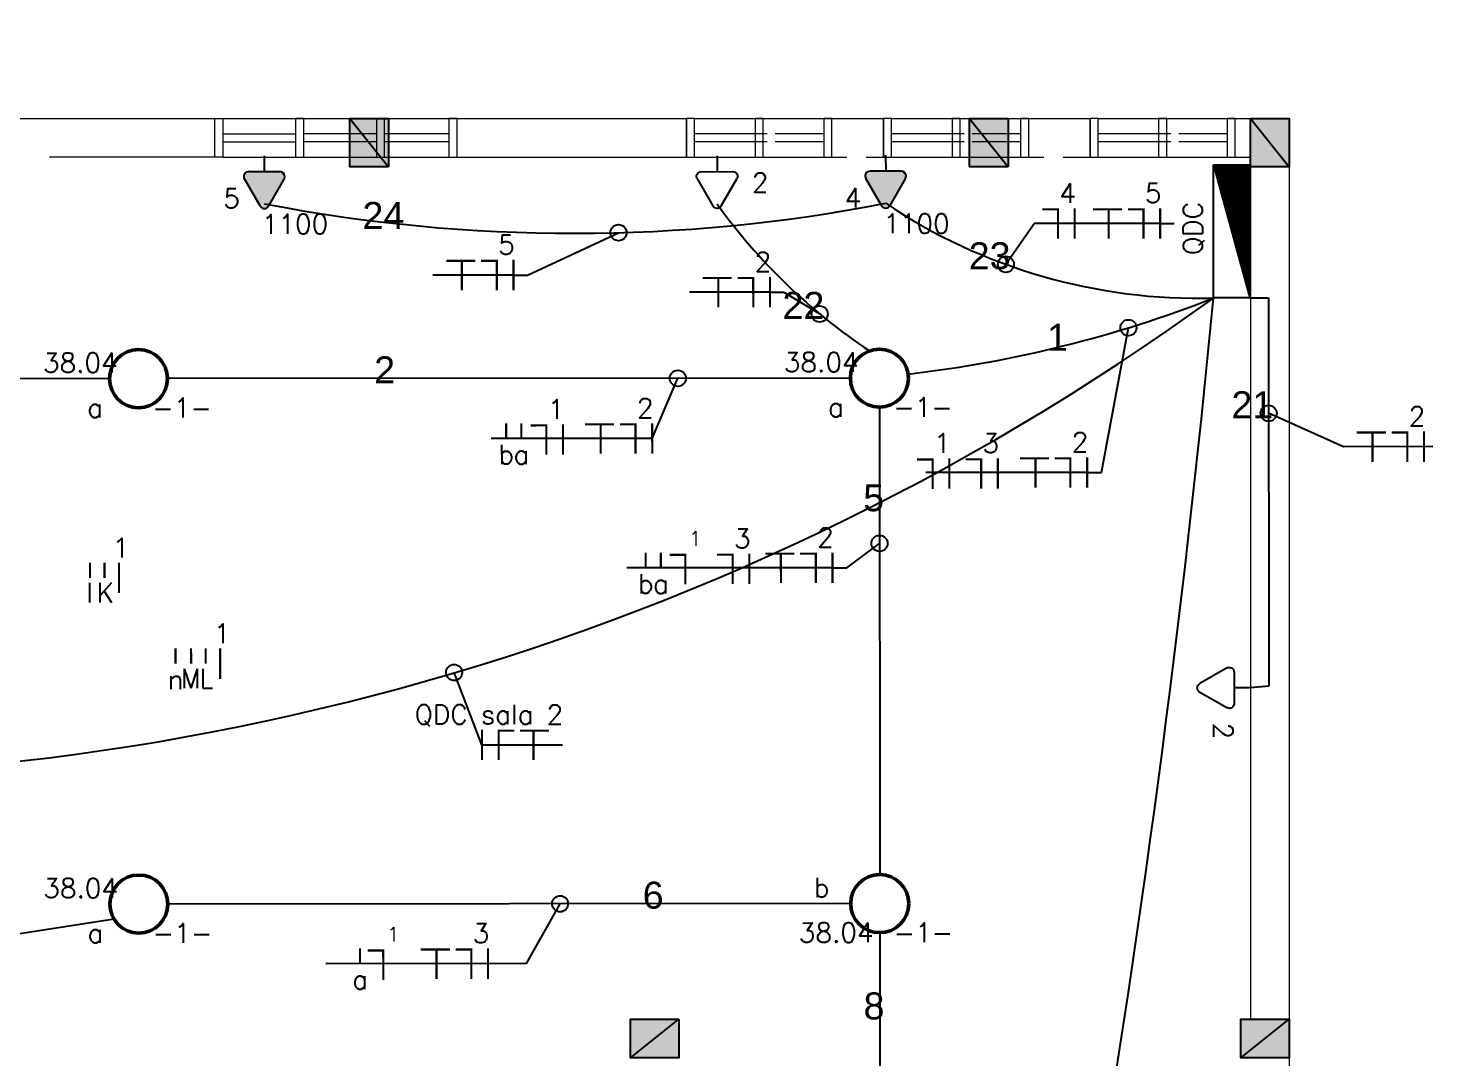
# Model space of a CAD drawing. Header units: millimetres. Extents: x 4360 to 8806, y 1896 to 3880.
# Drawn here: x 4429.33 to 4438.03, y 1906.6 to 1912.98 of the extents above; entities that cross this region are included whole.
import ezdxf
from ezdxf.enums import TextEntityAlignment as Align

# ---------------------------------------------------------------- set-up
doc = ezdxf.new("R2010")
doc.units = ezdxf.units.MM
doc.linetypes.add('ACAD_ISO03W100', pattern=[30, 12, -18])
doc.linetypes.add('Contínuo', pattern=[0])
for name, color, linetype, lineweight in [('C-Paredes-Acessorios', 20, 'Continuous', 5), ('ILUMINAÇÃO', 1, 'Contínuo', 50), ('Quadros', 1, 'Continuous', 25), ('TOMADAS', 1, 'Continuous', 25)]:
    doc.layers.add(name, color=color, linetype=linetype, lineweight=lineweight)
doc.layers.add('C-Pilares', color=7, linetype='Continuous', plot=False)
doc.layers.add('CIRCUITOS', color=255, linetype='Continuous')
doc.layers.add('Eletrodutos', color=4, linetype='Continuous')
doc.styles.add('RomanS', font='romans.shx')
doc.styles.get("Standard").update_dxf_attribs({"font": 'arial.ttf'})

# ---------------------------------------------------------------- blocks, each defined once
blk = doc.blocks.new('A$C2A3D30EB')
at = {"layer": 'C-Pilares'}
for color, points in [(6, [(0, 0), (24, 30), (0, 30)]), (6, [(24, 30), (0, 30), (0, 0)]), (135, [(24, 30), (0, 0), (24, 0)])]:
    blk.add_hatch(color=color, dxfattribs=at).paths.add_polyline_path(points)
blk.add_line((24, 30), (0, 0), dxfattribs=at)
at = {"layer": 'C-Pilares', "color": 7}
blk.add_lwpolyline([(0, 0), (24, 0), (24, 30), (0, 30)], close=True, dxfattribs=at)
blk = doc.blocks.new('TEBAI01')
for p, q in [((-1.62, 1.95), (-0.35, 4.14)), ((0.35, 4.14), (1.63, 1.92)), ((-1.3, 1.32), (1.28, 1.32)), ((0, 0), (0, 1.32))]:
    blk.add_line(p, q)
for centre, start, end in [((0, 3.97), 26.0479, 153.9521), ((-1.3, 1.71), 143.1332, 270.777), ((1.3, 1.71), 267.1811, 32.5689)]:
    blk.add_arc(centre, 0.393, start, end)
at = {"style": 'RomanS', "flags": 8}
for tag, p in [('020', (-5.03, 2.2)), ('001', (3.56, 2.23))]:
    blk.add_attdef(tag, text='', height=1.6, dxfattribs=at).set_placement(p, align=Align.MIDDLE_CENTER)
blk = doc.blocks.new('TEALT03')
for p, q in [((-1.62, 1.95), (-0.35, 4.14)), ((0.35, 4.14), (1.63, 1.92)), ((-1.3, 1.32), (1.28, 1.32)), ((0, 0), (0, 1.32))]:
    blk.add_line(p, q)
for centre, start, end in [((0, 3.97), 26.0479, 153.9521), ((-1.3, 1.71), 143.1332, 270.777), ((1.3, 1.71), 267.1811, 32.5689)]:
    blk.add_arc(centre, 0.393, start, end)
at = {"linetype": 'Continuous'}
for points in [[(-1.62, 1.95), (1.49, 1.37), (-0.35, 4.14)], [(-0.35, 4.14), (1.64, 1.52), (-0.21, 4.3)], [(1.64, 1.52), (-0.35, 4.14), (1.49, 1.37)], [(-0.21, 4.3), (1.69, 1.72), (0, 4.36)], [(1.69, 1.72), (-0.21, 4.3), (1.64, 1.52)], [(0, 4.36), (1.63, 1.92), (0.21, 4.3)], [(1.63, 1.92), (0, 4.36), (1.69, 1.72)], [(0.35, 4.14), (0.21, 4.3), (1.63, 1.92)], [(-1.69, 1.75), (1.28, 1.32), (-1.62, 1.95)], [(1.28, 1.32), (-1.69, 1.75), (-1.31, 1.32)], [(-1.66, 1.54), (-1.31, 1.32), (-1.69, 1.75)], [(-1.31, 1.32), (-1.66, 1.54), (-1.51, 1.38)], [(1.49, 1.37), (-1.62, 1.95), (1.28, 1.32)]]:
    blk.add_solid(points, dxfattribs=at)
at = {"style": 'RomanS', "flags": 8}
for tag, p in [('020', (-4.82, 2.03)), ('001', (3.51, 2.07))]:
    blk.add_attdef(tag, text='', height=1.6, dxfattribs=at).set_placement(p, align=Align.MIDDLE_CENTER)
blk = doc.blocks.new('*X51')
at = {"color": 0, "linetype": 'Continuous'}
for p, q in [((0.12, 0), (0.12, 2.97)), ((0.25, 0), (0.25, 2.93)), ((0.37, 0), (0.37, 2.9)), ((0.5, 0), (0.5, 2.86)), ((0.62, 0), (0.62, 2.83)), ((0.75, 0), (0.75, 2.8)), ((0.87, 0), (0.87, 2.76)), ((1, 0), (1, 2.73)), ((1.12, 0), (1.12, 2.69)), ((1.25, 0), (1.25, 2.66)), ((1.38, 0), (1.38, 2.62)), ((1.5, 0), (1.5, 2.59)), ((1.62, 0), (1.62, 2.56)), ((1.75, 0), (1.75, 2.52)), ((1.88, 0), (1.88, 2.49)), ((2, 0), (2, 2.45)), ((2.12, 0), (2.12, 2.42)), ((2.25, 0), (2.25, 2.39)), ((2.38, 0), (2.38, 2.35)), ((2.5, 0), (2.5, 2.32)), ((2.62, 0), (2.62, 2.28)), ((2.75, 0), (2.75, 2.25)), ((2.88, 0), (2.88, 2.22)), ((3, 0), (3, 2.18)), ((3.12, 0), (3.12, 2.15)), ((3.25, 0), (3.25, 2.11)), ((3.37, 0), (3.37, 2.08)), ((3.5, 0), (3.5, 2.05)), ((3.62, 0), (3.62, 2.01)), ((3.75, 0), (3.75, 1.98)), ((3.87, 0), (3.87, 1.94)), ((4, 0), (4, 1.91)), ((4.12, 0), (4.12, 1.88)), ((4.25, 0), (4.25, 1.84)), ((4.37, 0), (4.37, 1.81)), ((4.5, 0), (4.5, 1.77)), ((4.62, 0), (4.62, 1.74)), ((4.75, 0), (4.75, 1.7)), ((4.87, 0), (4.87, 1.67)), ((5, 0), (5, 1.64)), ((5.12, 0), (5.12, 1.6)), ((5.25, 0), (5.25, 1.57)), ((5.37, 0), (5.37, 1.53)), ((5.5, 0), (5.5, 1.5)), ((5.62, 0), (5.62, 1.47)), ((5.75, 0), (5.75, 1.43)), ((5.87, 0), (5.87, 1.4)), ((6, 0), (6, 1.36)), ((6.12, 0), (6.12, 1.33)), ((6.25, 0), (6.25, 1.3)), ((6.37, 0), (6.37, 1.26)), ((6.5, 0), (6.5, 1.23)), ((6.62, 0), (6.62, 1.19)), ((6.75, 0), (6.75, 1.16)), ((6.87, 0), (6.87, 1.12)), ((7, 0), (7, 1.09)), ((7.12, 0), (7.12, 1.06)), ((7.25, 0), (7.25, 1.02)), ((7.37, 0), (7.37, 0.99)), ((7.5, 0), (7.5, 0.95)), ((7.62, 0), (7.62, 0.92)), ((7.75, 0), (7.75, 0.89)), ((7.87, 0), (7.87, 0.85)), ((8, 0), (8, 0.82)), ((8.12, 0), (8.12, 0.78)), ((8.25, 0), (8.25, 0.75)), ((8.37, 0), (8.37, 0.72)), ((8.5, 0), (8.5, 0.68)), ((8.62, 0), (8.62, 0.65)), ((8.75, 0), (8.75, 0.61)), ((8.87, 0), (8.87, 0.58)), ((9, 0), (9, 0.55)), ((9.12, 0), (9.12, 0.51)), ((9.25, 0), (9.25, 0.48)), ((9.37, 0), (9.37, 0.44)), ((9.5, 0), (9.5, 0.41)), ((9.62, 0), (9.62, 0.37)), ((9.75, 0), (9.75, 0.34)), ((9.87, 0), (9.87, 0.31)), ((10, 0), (10, 0.27)), ((10.12, 0), (10.12, 0.24)), ((10.25, 0), (10.25, 0.2)), ((10.38, 0), (10.38, 0.17)), ((10.5, 0), (10.5, 0.14)), ((10.62, 0), (10.62, 0.1)), ((10.75, 0), (10.75, 0.07)), ((10.88, 0), (10.88, 0.03))]:
    blk.add_line(p, q, dxfattribs=at)
blk = doc.blocks.new('Qdc01')
at = {"linetype": 'Continuous'}
for p, q in [((5.47, 1.53), (-5.53, 1.53)), ((-5.53, 1.53), (-5.53, -1.47)), ((-5.53, 1.53), (5.47, -1.47)), ((5.47, -1.47), (5.47, 1.53)), ((-5.53, -1.47), (5.47, -1.47))]:
    blk.add_line(p, q, dxfattribs=at)
blk.add_blockref('*X51', (-5.53, -1.47), dxfattribs=at)
at = {"linetype": 'Continuous', "style": 'RomanS', "flags": 8}
blk.add_attdef('002', text='', height=1.6, dxfattribs=at).set_placement((-0.27, 3.23), align=Align.MIDDLE_CENTER)
blk.add_attdef('020', text='', height=1.6, dxfattribs=at).set_placement((-0.03, -2.9), align=Align.MIDDLE_RIGHT)
blk = doc.blocks.new('A$C0BD3781F')
blk.add_circle((0.36, 0.36), 0.36)
at = {"style": 'RomanS', "flags": 8}
for tag, p in [('001', (0.188, 0.472)), ('009', (0.502, 0.474)), ('020', (0.356, 0.232))]:
    blk.add_attdef(tag, text='', height=0.16, dxfattribs=at).set_placement(p, align=Align.MIDDLE_CENTER)
blk = doc.blocks.new('FNT')
at = {"const_width": 0.24}
for points in [[(0.12, 1.68), (0.12, -1.68)], [(1.84, 1.56), (3.68, 1.56)], [(1.96, 1.44), (1.96, -1.68)], [(4.32, 1.56), (7.52, 1.56)], [(5.8, 1.44), (5.8, -1.68)]]:
    blk.add_lwpolyline(points, dxfattribs=at)
at = {"style": 'RomanS', "flags": 8}
blk.add_attdef('001', text='', height=1.6, dxfattribs=at).set_placement((0.89, 3.34), align=Align.MIDDLE_CENTER)
blk = doc.blocks.new('A$C27EA2FDF')
at = {"const_width": 0.009}
for points in [[(0.0398, 0.126), (0.0398, 0)], [(0.1043, 0.1215), (0.1733, 0.1215)], [(0.1088, 0.117), (0.1088, 0)]]:
    blk.add_lwpolyline(points, dxfattribs=at)
at = {"style": 'RomanS', "flags": 8}
blk.add_attdef('001', text='', height=0.06, dxfattribs=at).set_placement((0.0686, 0.1884), align=Align.MIDDLE_CENTER)
blk = doc.blocks.new('FRR')
at = {"const_width": 0.24}
for points in [[(0.12, 1.68), (0.12, -1.68)], [(1.72, 1.68), (1.72, 0)], [(3.32, 1.68), (3.32, 0)]]:
    blk.add_lwpolyline(points, dxfattribs=at)
at = {"style": 'RomanS', "flags": 8}
for tag, p in [('001', (-0.1, 3.31)), ('009', (1.63, -1.63)), ('030', (3.37, -1.63))]:
    blk.add_attdef(tag, text='', height=1.6, dxfattribs=at).set_placement(p, align=Align.MIDDLE_CENTER)
blk = doc.blocks.new('FRRR')
at = {"const_width": 0.24}
blk.add_lwpolyline([(1.72, 1.68), (1.72, 0)], dxfattribs=at)
at = {"style": 'RomanS', "flags": 8}
blk.add_attdef('009', text='', height=1.6, dxfattribs=at).set_placement((1.72, -1.67), align=Align.MIDDLE_CENTER)

msp = doc.modelspace()

# ---------------------------------------------------------------- linework, layer by layer
at = {"layer": 'C-Paredes-Acessorios'}
for p, q in [((4428.92446, 1912.41768), (4430.48946, 1912.41768)), ((4430.48946, 1912.17768), (4430.48946, 1912.41768)), ((4430.53946, 1912.41768), (4431.98946, 1912.41768)), ((4431.98946, 1912.41768), (4433.41085, 1912.41768)), ((4431.98946, 1912.17768), (4431.98946, 1912.41768)), ((4433.41085, 1912.17768), (4433.41085, 1912.41768)), ((4433.41085, 1912.17768), (4433.41085, 1912.41768)), ((4433.41085, 1912.17768), (4433.41085, 1912.41768)), ((4433.41085, 1912.17768), (4433.41085, 1912.41768)), ((4433.41085, 1912.17768), (4433.41085, 1912.41768)), ((4433.41085, 1912.17768), (4433.41085, 1912.41768)), ((4433.41085, 1912.17768), (4433.41085, 1912.41768)), ((4433.41085, 1912.17768), (4433.41085, 1912.41768)), ((4433.41085, 1912.17768), (4433.41085, 1912.41768)), ((4433.41085, 1912.17768), (4433.41085, 1912.41768)), ((4433.41085, 1912.17768), (4433.41085, 1912.41768)), ((4433.41085, 1912.17768), (4433.41085, 1912.41768)), ((4433.41085, 1912.17768), (4433.41085, 1912.41768)), ((4433.41085, 1912.17768), (4433.41085, 1912.41768)), ((4433.41085, 1912.17768), (4433.41085, 1912.41768)), ((4433.41085, 1912.17768), (4433.41085, 1912.41768)), ((4433.41085, 1912.17768), (4433.41085, 1912.41768)), ((4433.43585, 1912.41768), (4433.43585, 1912.41768)), ((4433.43585, 1912.41768), (4433.43585, 1912.41768)), ((4433.43585, 1912.41768), (4433.43585, 1912.41768)), ((4433.43585, 1912.41768), (4433.43585, 1912.41768)), ((4433.43585, 1912.41768), (4433.43585, 1912.41768)), ((4433.43585, 1912.41768), (4433.43585, 1912.41768)), ((4433.46085, 1912.41768), (4434.31085, 1912.41768)), ((4434.31085, 1912.41768), (4434.63085, 1912.41768)), ((4434.31085, 1912.17768), (4434.31085, 1912.41768)), ((4434.31085, 1912.17768), (4434.31085, 1912.41768)), ((4434.31085, 1912.17768), (4434.31085, 1912.41768)), ((4434.31085, 1912.17768), (4434.31085, 1912.41768)), ((4434.31085, 1912.17768), (4434.31085, 1912.41768)), ((4434.31085, 1912.17768), (4434.31085, 1912.41768)), ((4434.63085, 1912.17768), (4434.63085, 1912.41768)), ((4434.63085, 1912.17768), (4434.63085, 1912.41768)), ((4434.63085, 1912.17768), (4434.63085, 1912.41768)), ((4434.63085, 1912.17768), (4434.63085, 1912.41768)), ((4434.63085, 1912.17768), (4434.63085, 1912.41768)), ((4434.63085, 1912.17768), (4434.63085, 1912.41768)), ((4434.63085, 1912.17768), (4434.63085, 1912.41768)), ((4434.63085, 1912.17768), (4434.63085, 1912.41768)), ((4434.63085, 1912.17768), (4434.63085, 1912.41768)), ((4434.63085, 1912.17768), (4434.63085, 1912.41768)), ((4434.63085, 1912.17768), (4434.63085, 1912.41768)), ((4434.63085, 1912.17768), (4434.63085, 1912.41768)), ((4434.63085, 1912.17768), (4434.63085, 1912.41768)), ((4434.63085, 1912.17768), (4434.63085, 1912.41768)), ((4434.63085, 1912.17768), (4434.63085, 1912.41768)), ((4434.63085, 1912.17768), (4434.63085, 1912.41768)), ((4434.63085, 1912.17768), (4434.63085, 1912.41768)), ((4434.65585, 1912.41768), (4434.65585, 1912.41768)), ((4434.65585, 1912.41768), (4434.65585, 1912.41768)), ((4434.65585, 1912.41768), (4434.65585, 1912.41768)), ((4434.65585, 1912.41768), (4434.65585, 1912.41768)), ((4434.65585, 1912.41768), (4434.65585, 1912.41768)), ((4434.65585, 1912.41768), (4434.65585, 1912.41768)), ((4434.68085, 1912.41768), (4435.53085, 1912.41768)), ((4435.53085, 1912.41768), (4435.91085, 1912.41768)), ((4435.53085, 1912.17768), (4435.53085, 1912.41768)), ((4435.53085, 1912.17768), (4435.53085, 1912.41768)), ((4435.53085, 1912.17768), (4435.53085, 1912.41768)), ((4435.53085, 1912.17768), (4435.53085, 1912.41768)), ((4435.53085, 1912.17768), (4435.53085, 1912.41768)), ((4435.53085, 1912.17768), (4435.53085, 1912.41768)), ((4435.91085, 1912.17768), (4435.91085, 1912.41768)), ((4435.91085, 1912.17768), (4435.91085, 1912.41768)), ((4435.91085, 1912.17768), (4435.91085, 1912.41768)), ((4435.91085, 1912.17768), (4435.91085, 1912.41768)), ((4435.91085, 1912.17768), (4435.91085, 1912.41768)), ((4435.91085, 1912.17768), (4435.91085, 1912.41768)), ((4435.91085, 1912.17768), (4435.91085, 1912.41768)), ((4435.91085, 1912.17768), (4435.91085, 1912.41768)), ((4435.91085, 1912.17768), (4435.91085, 1912.41768)), ((4435.91085, 1912.17768), (4435.91085, 1912.41768)), ((4435.91085, 1912.17768), (4435.91085, 1912.41768)), ((4435.91085, 1912.17768), (4435.91085, 1912.41768)), ((4435.91085, 1912.17768), (4435.91085, 1912.41768)), ((4435.91085, 1912.17768), (4435.91085, 1912.41768)), ((4435.91085, 1912.17768), (4435.91085, 1912.41768)), ((4435.91085, 1912.17768), (4435.91085, 1912.41768)), ((4435.91085, 1912.17768), (4435.91085, 1912.41768)), ((4435.93585, 1912.41768), (4435.93585, 1912.41768)), ((4435.93585, 1912.41768), (4435.93585, 1912.41768)), ((4435.93585, 1912.41768), (4435.93585, 1912.41768)), ((4435.93585, 1912.41768), (4435.93585, 1912.41768)), ((4435.93585, 1912.41768), (4435.93585, 1912.41768)), ((4435.93585, 1912.41768), (4435.93585, 1912.41768)), ((4435.96085, 1912.41768), (4436.81085, 1912.41768)), ((4436.81085, 1912.41768), (4437.14446, 1912.41768)), ((4436.81085, 1912.17768), (4436.81085, 1912.41768)), ((4436.81085, 1912.17768), (4436.81085, 1912.41768)), ((4436.81085, 1912.17768), (4436.81085, 1912.41768)), ((4436.81085, 1912.17768), (4436.81085, 1912.41768)), ((4436.81085, 1912.17768), (4436.81085, 1912.41768)), ((4436.81085, 1912.17768), (4436.81085, 1912.41768)), ((4437.14446, 1912.41768), (4437.14446, 1905.52268)), ((4430.53946, 1912.32268), (4430.98946, 1912.32268)), ((4431.48946, 1912.32268), (4431.03946, 1912.32268)), ((4431.93946, 1912.32268), (4431.53946, 1912.32268)), ((4433.48585, 1912.32268), (4433.46085, 1912.32268)), ((4434.70585, 1912.32268), (4434.68085, 1912.32268)), ((4435.98585, 1912.32268), (4435.96085, 1912.32268)), ((4430.53946, 1912.27268), (4430.98946, 1912.27268)), ((4431.48946, 1912.27268), (4431.03946, 1912.27268)), ((4431.93946, 1912.27268), (4431.53946, 1912.27268)), ((4433.48585, 1912.27268), (4433.46085, 1912.27268)), ((4434.70585, 1912.27268), (4434.68085, 1912.27268)), ((4435.98585, 1912.27268), (4435.96085, 1912.27268)), ((4430.48946, 1912.17768), (4429.46446, 1912.17768)), ((4430.53946, 1912.17768), (4431.98946, 1912.17768)), ((4431.98946, 1912.17768), (4433.41085, 1912.17768)), ((4433.43585, 1912.17768), (4433.43585, 1912.17768)), ((4433.46085, 1912.17768), (4434.31085, 1912.17768)), ((4434.31085, 1912.17768), (4434.40446, 1912.17768)), ((4434.52446, 1912.17768), (4434.63085, 1912.17768)), ((4434.65585, 1912.17768), (4434.65585, 1912.17768)), ((4434.68085, 1912.17768), (4435.53085, 1912.17768)), ((4435.53085, 1912.17768), (4435.62446, 1912.17768)), ((4435.74446, 1912.17768), (4435.91085, 1912.17768)), ((4435.93585, 1912.17768), (4435.93585, 1912.17768)), ((4435.96085, 1912.17768), (4436.81085, 1912.17768)), ((4436.81085, 1912.17768), (4436.90446, 1912.17768)), ((4436.90446, 1912.17768), (4436.90446, 1906.83768)), ((4437.14446, 1906.83768), (4436.90446, 1906.83768))]:
    msp.add_line(p, q, dxfattribs=at)
at = {"layer": 'C-Paredes-Acessorios', "linetype": 'ACAD_ISO03W100'}
for p, q in [((4433.91085, 1912.32268), (4433.46085, 1912.32268)), ((4434.26085, 1912.32268), (4433.96085, 1912.32268)), ((4435.13085, 1912.32268), (4434.68085, 1912.32268)), ((4435.48085, 1912.32268), (4435.18085, 1912.32268)), ((4436.41085, 1912.32268), (4435.96085, 1912.32268)), ((4436.76085, 1912.32268), (4436.46085, 1912.32268)), ((4433.91085, 1912.27268), (4433.46085, 1912.27268)), ((4434.26085, 1912.27268), (4433.96085, 1912.27268)), ((4435.13085, 1912.27268), (4434.68085, 1912.27268)), ((4435.48085, 1912.27268), (4435.18085, 1912.27268)), ((4436.41085, 1912.27268), (4435.96085, 1912.27268)), ((4436.76085, 1912.27268), (4436.46085, 1912.27268))]:
    msp.add_line(p, q, dxfattribs=at)
at = {"layer": 'C-Paredes-Acessorios', "color": 3}
for points in [[(4430.48946, 1912.41768), (4430.53946, 1912.41768), (4430.53946, 1912.17768), (4430.48946, 1912.17768)], [(4430.48946, 1912.41768), (4430.48946, 1912.41768), (4430.53946, 1912.41768), (4430.53946, 1912.17768), (4430.48946, 1912.17768)], [(4431.98946, 1912.41768), (4431.93946, 1912.41768), (4431.93946, 1912.17768), (4431.98946, 1912.17768)]]:
    msp.add_lwpolyline(points, dxfattribs=at)
for points in [[(4431.03946, 1912.17768), (4431.03946, 1912.41768), (4430.98946, 1912.41768), (4430.98946, 1912.17768)], [(4431.53946, 1912.17768), (4431.53946, 1912.41768), (4431.48946, 1912.41768), (4431.48946, 1912.17768)], [(4433.46085, 1912.17768), (4433.46085, 1912.41768), (4433.41085, 1912.41768), (4433.41085, 1912.17768)], [(4433.88585, 1912.17768), (4433.88585, 1912.41768), (4433.83585, 1912.41768), (4433.83585, 1912.17768)], [(4434.31085, 1912.17768), (4434.31085, 1912.41768), (4434.26085, 1912.41768), (4434.26085, 1912.17768)], [(4434.68085, 1912.17768), (4434.68085, 1912.41768), (4434.63085, 1912.41768), (4434.63085, 1912.17768)], [(4435.10585, 1912.17768), (4435.10585, 1912.41768), (4435.05585, 1912.41768), (4435.05585, 1912.17768)], [(4435.53085, 1912.17768), (4435.53085, 1912.41768), (4435.48085, 1912.41768), (4435.48085, 1912.17768)], [(4435.96085, 1912.17768), (4435.96085, 1912.41768), (4435.91085, 1912.41768), (4435.91085, 1912.17768)], [(4436.38585, 1912.17768), (4436.38585, 1912.41768), (4436.33585, 1912.41768), (4436.33585, 1912.17768)], [(4436.81085, 1912.17768), (4436.81085, 1912.41768), (4436.76085, 1912.41768), (4436.76085, 1912.17768)]]:
    msp.add_lwpolyline(points, close=True, dxfattribs=at)
at = {"layer": 'CIRCUITOS'}
for p, q in [((4432.4253, 1911.44739), (4432.98953, 1911.70968)), ((4435.38977, 1911.51371), (4435.56458, 1911.76634)), ((4436.34541, 1911.76686), (4435.56458, 1911.76634)), ((4436.34541, 1911.76686), (4436.43174, 1911.76692)), ((4432.33897, 1911.44733), (4431.83962, 1911.447)), ((4432.33897, 1911.44733), (4432.4253, 1911.44739)), ((4433.92799, 1911.34124), (4433.42865, 1911.34091)), ((4433.92799, 1911.34124), (4434.01432, 1911.3413)), ((4434.01432, 1911.3413), (4434.23594, 1911.20611)), ((4435.98118, 1910.2242), (4436.14862, 1911.12082)), ((4433.19878, 1910.43465), (4433.35699, 1910.80782)), ((4437.48051, 1910.38388), (4437.01722, 1910.59098)), ((4433.19878, 1910.43465), (4432.20008, 1910.43398)), ((4438.03498, 1910.38425), (4437.48051, 1910.38388)), ((4435.89264, 1910.22414), (4434.89395, 1910.22346)), ((4435.89264, 1910.22414), (4435.98118, 1910.2242)), ((4434.40392, 1909.63362), (4434.60668, 1909.78474)), ((4434.31538, 1909.63356), (4433.04047, 1909.63271)), ((4434.31538, 1909.63356), (4434.40392, 1909.63362)), ((4432.14365, 1908.53685), (4431.9711, 1908.9851)), ((4432.14365, 1908.53685), (4432.643, 1908.53685)), ((4432.41973, 1907.18169), (4432.62776, 1907.55233)), ((4432.41973, 1907.18169), (4431.17738, 1907.18086))]:
    msp.add_line(p, q, dxfattribs=at)
at = {"layer": 'CIRCUITOS', "const_width": 0.0135}
for points in [[(4433.41022, 1909.7146), (4433.30672, 1909.71453)], [(4433.40348, 1909.70784), (4433.4036, 1909.53234)], [(4431.53903, 1907.26274), (4431.43553, 1907.26267)], [(4431.53229, 1907.25599), (4431.53241, 1907.08049)]]:
    msp.add_lwpolyline(points, dxfattribs=at)
at = {"layer": 'CIRCUITOS'}
for centre in [(4432.98953, 1911.70968), (4435.38977, 1911.51371), (4434.23594, 1911.20611), (4436.14862, 1911.12082), (4433.35699, 1910.80782), (4437.01722, 1910.59098), (4434.60668, 1909.78474), (4431.9711, 1908.9851), (4432.62776, 1907.55233)]:
    msp.add_circle(centre, 0.05, dxfattribs=at)
at = {"layer": 'Eletrodutos'}
for p, q in [((4436.90066, 1911.30519), (4437.01674, 1911.30527)), ((4437.01674, 1911.30527), (4437.01836, 1908.90055)), ((4429.836, 1910.80545), (4425.99659, 1910.80287)), ((4434.426, 1910.80854), (4430.196, 1910.80569)), ((4434.60612, 1910.62866), (4434.60806, 1907.73366)), ((4437.01836, 1908.90055), (4436.90229, 1908.89019)), ((4434.42818, 1907.55354), (4430.19819, 1907.55069)), ((4429.86456, 1907.45677), (4427.12353, 1907.03283)), ((4434.60831, 1907.37366), (4434.61025, 1904.47866))]:
    msp.add_line(p, q, dxfattribs=at)
for centre, radius, start, end in [((4427.52403, 1923.93339), 15.59576, 224.62953, 305.930441), ((4432.71321, 1921.8393), 10.13339, 259.089001, 280.989848), ((4436.52468, 1913.97329), 3.59104, 215.475757, 236.530205), ((4436.57987, 1914.78102), 3.4773, 236.190675, 271.578656), ((4355.66913, 1919.05043), 81.37597, 346.0742699, 354.538303), ((4433.91199, 1918.36578), 7.58234, 276.605756, 291.376103)]:
    msp.add_arc(centre, radius, start, end, dxfattribs=at)

# ---------------------------------------------------------------- block references
at = {"layer": 'C-Paredes-Acessorios', "xscale": -0.01, "yscale": 0.01, "zscale": 0.01}
for p in [(4431.56446, 1912.11768), (4431.56446, 1912.11768), (4435.40446, 1912.11768), (4435.40446, 1912.11768), (4437.14446, 1912.11768), (4437.14446, 1912.11768)]:
    msp.add_blockref('A$C2A3D30EB', p, dxfattribs=at)
at = {"layer": 'C-Paredes-Acessorios', "xscale": -0.01, "yscale": 0.01, "zscale": 0.01, "rotation": 90}
for p in [(4433.36446, 1906.83768), (4433.36446, 1906.83768), (4437.14446, 1906.83768), (4437.14446, 1906.83768)]:
    msp.add_blockref('A$C2A3D30EB', p, dxfattribs=at)
at = {"layer": 'CIRCUITOS'}
ref = msp.add_blockref('A$C27EA2FDF', (4435.87559, 1911.67205), dxfattribs=dict(at, xscale=-1.5, yscale=1.5, zscale=1.5, rotation=0.03853063274982915))
ref.add_attrib('001', '4', dxfattribs={"layer": '0', "height": 0.12, "rotation": 0.038531, "style": 'RomanS', "flags": 8}).set_placement((4435.77254, 1911.95451), align=Align.MIDDLE_CENTER)
at = {"layer": 'CIRCUITOS', "lineweight": 30}
ref = msp.add_blockref('FNT', (4436.35216, 1911.76687), dxfattribs=dict(at, xscale=-0.05624999999918143, yscale=0.05624999999918143, zscale=0.05624999999918144, rotation=0.03853063274982915))
ref.add_attrib('001', '5', dxfattribs={"layer": '0', "height": 0.12, "rotation": 0.038531, "style": 'RomanS', "flags": 8}).set_placement((4436.3021, 1911.95486), align=Align.MIDDLE_CENTER)
ref = msp.add_blockref('FNT', (4432.34572, 1911.44734), dxfattribs=dict(at, xscale=-0.05624999999918143, yscale=0.05624999999918143, zscale=0.05624999999918144, rotation=0.03853063274982915))
ref.add_attrib('001', '5', dxfattribs={"layer": '0', "height": 0.12, "rotation": 0.038531, "style": 'RomanS', "flags": 8}).set_placement((4432.29566, 1911.63533), align=Align.MIDDLE_CENTER)
ref = msp.add_blockref('FNT', (4433.93474, 1911.34125), dxfattribs=dict(at, xscale=-0.05624999999918143, yscale=0.05624999999918143, zscale=0.05624999999918144, rotation=0.03853063274982915))
ref.add_attrib('001', '2', dxfattribs={"layer": '0', "height": 0.12, "rotation": 0.038531, "style": 'RomanS', "flags": 8}).set_placement((4433.88469, 1911.52925), align=Align.MIDDLE_CENTER)
at = {"layer": 'CIRCUITOS'}
ref = msp.add_blockref('A$C27EA2FDF', (4432.7056, 1910.33371), dxfattribs=dict(at, xscale=-1.5, yscale=1.5, zscale=1.5, rotation=0.03853063274982915))
ref.add_attrib('001', '1', dxfattribs={"layer": '0', "height": 0.12, "rotation": 0.038531, "style": 'RomanS', "flags": 8}).set_placement((4432.60255, 1910.61617), align=Align.MIDDLE_CENTER)
at = {"layer": 'CIRCUITOS', "lineweight": 30}
ref = msp.add_blockref('FNT', (4433.20553, 1910.43465), dxfattribs=dict(at, xscale=-0.05624999999918143, yscale=0.05624999999918143, zscale=0.05624999999918144, rotation=0.03853063274982915))
ref.add_attrib('001', '2', dxfattribs={"layer": '0', "height": 0.12, "rotation": 0.038531, "style": 'RomanS', "flags": 8}).set_placement((4433.15547, 1910.62265), align=Align.MIDDLE_CENTER)
ref = msp.add_blockref('FNT', (4437.9866, 1910.38422), dxfattribs=dict(at, xscale=-0.05624999999918143, yscale=0.05624999999918143, zscale=0.05624999999918144, rotation=0.03853063274982915))
ref.add_attrib('001', '2', dxfattribs={"layer": '0', "height": 0.12, "rotation": 0.038531, "style": 'RomanS', "flags": 8}).set_placement((4437.93655, 1910.57222), align=Align.MIDDLE_CENTER)
at = {"layer": 'CIRCUITOS'}
ref = msp.add_blockref('FRRR', (4432.39082, 1910.43411), dxfattribs=dict(at, xscale=-0.05624999999999999, yscale=0.05624999999999999, zscale=0.05624999999999999, rotation=0.03853063274982915))
ref.add_attrib('009', 'b', dxfattribs={"layer": '0', "height": 0.12, "rotation": 0.038531, "style": 'RomanS'}).set_placement((4432.29418, 1910.33631), align=Align.MIDDLE_CENTER)
ref = msp.add_blockref('FRRR', (4432.48434, 1910.43417), dxfattribs=dict(at, xscale=-0.05624999999999999, yscale=0.05624999999999999, zscale=0.05624999999999999, rotation=0.03853063274982915))
ref.add_attrib('009', 'a', dxfattribs={"layer": '0', "height": 0.12, "rotation": 0.038531, "style": 'RomanS'}).set_placement((4432.38769, 1910.33638), align=Align.MIDDLE_CENTER)
ref = msp.add_blockref('A$C27EA2FDF', (4435.09884, 1910.123), dxfattribs=dict(at, xscale=-1.5, yscale=1.5, zscale=1.5, rotation=0.03853063274982915))
ref.add_attrib('001', '1', dxfattribs={"layer": '0', "height": 0.12, "rotation": 0.038531, "style": 'RomanS', "flags": 8}).set_placement((4434.99579, 1910.40546), align=Align.MIDDLE_CENTER)
ref = msp.add_blockref('A$C27EA2FDF', (4435.39946, 1910.1232), dxfattribs=dict(at, xscale=-1.5, yscale=1.5, zscale=1.5, rotation=0.03853063274982915))
ref.add_attrib('001', '3', dxfattribs={"layer": '0', "height": 0.12, "rotation": 0.038531, "style": 'RomanS', "flags": 8}).set_placement((4435.29642, 1910.40566), align=Align.MIDDLE_CENTER)
at = {"layer": 'CIRCUITOS', "lineweight": 30}
ref = msp.add_blockref('FNT', (4435.89939, 1910.22414), dxfattribs=dict(at, xscale=-0.05624999999918143, yscale=0.05624999999918143, zscale=0.05624999999918144, rotation=0.03853063274982915))
ref.add_attrib('001', '2', dxfattribs={"layer": '0', "height": 0.12, "rotation": 0.038531, "style": 'RomanS', "flags": 8}).set_placement((4435.84933, 1910.41214), align=Align.MIDDLE_CENTER)
at = {"layer": 'CIRCUITOS'}
ref = msp.add_blockref('A$C27EA2FDF', (4433.85995, 1909.53265), dxfattribs=dict(at, xscale=-1.5, yscale=1.5, zscale=1.5, rotation=0.03853063274982915))
ref.add_attrib('001', '3', dxfattribs={"layer": '0', "height": 0.12, "rotation": 0.038531, "style": 'RomanS', "flags": 8}).set_placement((4433.7569, 1909.81511), align=Align.MIDDLE_CENTER)
at = {"layer": 'CIRCUITOS', "lineweight": 30}
ref = msp.add_blockref('FNT', (4434.32213, 1909.63357), dxfattribs=dict(at, xscale=-0.05624999999918143, yscale=0.05624999999918143, zscale=0.05624999999918144, rotation=0.03853063274982915))
ref.add_attrib('001', '2', dxfattribs={"layer": '0', "height": 0.12, "rotation": 0.038531, "style": 'RomanS', "flags": 8}).set_placement((4434.27207, 1909.82157), align=Align.MIDDLE_CENTER)
at = {"layer": 'CIRCUITOS'}
ref = msp.add_blockref('FRR', (4429.90194, 1909.57145), dxfattribs=dict(at, xscale=-0.05624999999999999, yscale=0.05624999999999999, zscale=0.05624999999999999, rotation=0.03853063274982915))
ref.add_attrib('001', '1', dxfattribs={"layer": '0', "height": 0.12, "rotation": 0.038531, "style": 'RomanS'}).set_placement((4429.90738, 1909.75764), align=Align.MIDDLE_CENTER)
ref.add_attrib('009', 'K', dxfattribs={"layer": '0', "height": 0.12, "rotation": 0.038531, "style": 'RomanS'}).set_placement((4429.81013, 1909.47969), align=Align.MIDDLE_CENTER)
ref.add_attrib('030', 'l', dxfattribs={"layer": '0', "height": 0.12, "rotation": 0.038531, "style": 'RomanS'}).set_placement((4429.7127, 1909.47963), align=Align.MIDDLE_CENTER)
ref = msp.add_blockref('FRRR', (4433.25484, 1909.63285), dxfattribs=dict(at, xscale=-0.05624999999999999, yscale=0.05624999999999999, zscale=0.05624999999999999, rotation=0.03853063274982915))
ref.add_attrib('009', 'b', dxfattribs={"layer": '0', "height": 0.12, "rotation": 0.038531, "style": 'RomanS'}).set_placement((4433.15819, 1909.53506), align=Align.MIDDLE_CENTER)
ref = msp.add_blockref('FRRR', (4433.34835, 1909.63291), dxfattribs=dict(at, xscale=-0.05624999999999999, yscale=0.05624999999999999, zscale=0.05624999999999999, rotation=0.03853063274982915))
ref.add_attrib('009', 'a', dxfattribs={"layer": '0', "height": 0.12, "rotation": 0.038531, "style": 'RomanS'}).set_placement((4433.25171, 1909.53512), align=Align.MIDDLE_CENTER)
ref = msp.add_blockref('FRR', (4430.52854, 1909.0404), dxfattribs=dict(at, xscale=-0.05624999999999999, yscale=0.05624999999999999, zscale=0.05624999999999999, rotation=0.03853063274982915))
ref.add_attrib('001', '1', dxfattribs={"layer": '0', "height": 0.12, "rotation": 0.038531, "style": 'RomanS'}).set_placement((4430.53398, 1909.22659), align=Align.MIDDLE_CENTER)
ref.add_attrib('009', 'L', dxfattribs={"layer": '0', "height": 0.12, "rotation": 0.038531, "style": 'RomanS'}).set_placement((4430.43673, 1908.94864), align=Align.MIDDLE_CENTER)
ref.add_attrib('030', 'M', dxfattribs={"layer": '0', "height": 0.12, "rotation": 0.038531, "style": 'RomanS'}).set_placement((4430.3393, 1908.94857), align=Align.MIDDLE_CENTER)
ref = msp.add_blockref('FRRR', (4430.34179, 1909.04028), dxfattribs=dict(at, xscale=-0.05624999999999999, yscale=0.05624999999999999, zscale=0.05624999999999999, rotation=0.03853063274982915))
ref.add_attrib('009', 'n', dxfattribs={"layer": '0', "height": 0.12, "rotation": 0.038531, "style": 'RomanS'}).set_placement((4430.24514, 1908.94249), align=Align.MIDDLE_CENTER)
at = {"layer": 'CIRCUITOS', "lineweight": 30}
ref = msp.add_blockref('FNT', (4432.1369, 1908.53685), dxfattribs=dict(at, xscale=0.05624999999918144, yscale=0.05624999999918144, zscale=0.05624999999918144))
ref.add_attrib('001', 'QDC sala 2', dxfattribs={"layer": '0', "height": 0.12, "style": 'RomanS', "flags": 8}).set_placement((4432.18684, 1908.72488), align=Align.MIDDLE_CENTER)
ref = msp.add_blockref('FNT', (4432.18804, 1907.18154), dxfattribs=dict(at, xscale=-0.05624999999918143, yscale=0.05624999999918143, zscale=0.05624999999918144, rotation=0.03853063274982915))
ref.add_attrib('001', '3', dxfattribs={"layer": '0', "height": 0.12, "rotation": 0.038531, "style": 'RomanS', "flags": 8}).set_placement((4432.13799, 1907.36953), align=Align.MIDDLE_CENTER)
at = {"layer": 'CIRCUITOS'}
ref = msp.add_blockref('FRRR', (4431.48527, 1907.18106), dxfattribs=dict(at, xscale=-0.05624999999999999, yscale=0.05624999999999999, zscale=0.05624999999999999, rotation=0.03853063274982915))
ref.add_attrib('009', 'a', dxfattribs={"layer": '0', "height": 0.12, "rotation": 0.038531, "style": 'RomanS'}).set_placement((4431.38862, 1907.08327), align=Align.MIDDLE_CENTER)
at = {"layer": 'ILUMINAÇÃO'}
ref = msp.add_blockref('A$C0BD3781F', (4434.78585, 1910.98878), dxfattribs=dict(at, xscale=0.5, yscale=0.5, zscale=0.5, rotation=180.0385306327499))
ref.add_attrib('020', '38.04', dxfattribs={"layer": '0', "height": 0.12, "rotation": 0.038531, "style": 'RomanS', "flags": 8}).set_placement((4434.24564, 1910.90743), align=Align.MIDDLE_CENTER)
ref.add_attrib('009', 'a', dxfattribs={"layer": '0', "height": 0.12, "rotation": 0.038531, "style": 'RomanS', "flags": 8}).set_placement((4434.33612, 1910.62848), align=Align.MIDDLE_CENTER)
ref.add_attrib('001', '-1-', dxfattribs={"layer": '0', "height": 0.12, "rotation": 0.038531, "style": 'RomanS', "flags": 8}).set_placement((4434.87612, 1910.62884), align=Align.MIDDLE_CENTER)
ref = msp.add_blockref('A$C0BD3781F', (4430.19585, 1910.98569), dxfattribs=dict(at, xscale=0.5, yscale=0.5, zscale=0.5, rotation=180.0385306327499))
ref.add_attrib('020', '38.04', dxfattribs={"layer": '0', "height": 0.12, "rotation": 0.038531, "style": 'RomanS', "flags": 8}).set_placement((4429.65564, 1910.90434), align=Align.MIDDLE_CENTER)
ref.add_attrib('009', 'a', dxfattribs={"layer": '0', "height": 0.12, "rotation": 0.038531, "style": 'RomanS', "flags": 8}).set_placement((4429.74612, 1910.62539), align=Align.MIDDLE_CENTER)
ref.add_attrib('001', '-1-', dxfattribs={"layer": '0', "height": 0.12, "rotation": 0.038531, "style": 'RomanS', "flags": 8}).set_placement((4430.28612, 1910.62575), align=Align.MIDDLE_CENTER)
ref = msp.add_blockref('A$C0BD3781F', (4430.19804, 1907.73069), dxfattribs=dict(at, xscale=0.5, yscale=0.5, zscale=0.5, rotation=180.0385306327499))
ref.add_attrib('020', '38.04', dxfattribs={"layer": '0', "height": 0.12, "rotation": 0.038531, "style": 'RomanS', "flags": 8}).set_placement((4429.65783, 1907.64935), align=Align.MIDDLE_CENTER)
ref.add_attrib('009', 'a', dxfattribs={"layer": '0', "height": 0.12, "rotation": 0.038531, "style": 'RomanS', "flags": 8}).set_placement((4429.74831, 1907.37039), align=Align.MIDDLE_CENTER)
ref.add_attrib('001', '-1-', dxfattribs={"layer": '0', "height": 0.12, "rotation": 0.038531, "style": 'RomanS', "flags": 8}).set_placement((4430.28831, 1907.37075), align=Align.MIDDLE_CENTER)
ref = msp.add_blockref('A$C0BD3781F', (4434.78804, 1907.73378), dxfattribs=dict(at, xscale=0.5, yscale=0.5, zscale=0.5, rotation=180.0385306327499))
ref.add_attrib('020', 'b', dxfattribs={"layer": '0', "height": 0.12, "rotation": 0.038531, "style": 'RomanS', "flags": 8}).set_placement((4434.24783, 1907.65243), align=Align.MIDDLE_CENTER)
ref.add_attrib('009', '38.04', dxfattribs={"layer": '0', "height": 0.12, "rotation": 0.038531, "style": 'RomanS', "flags": 8}).set_placement((4434.33831, 1907.37348), align=Align.MIDDLE_CENTER)
ref.add_attrib('001', '-1-', dxfattribs={"layer": '0', "height": 0.12, "rotation": 0.038531, "style": 'RomanS', "flags": 8}).set_placement((4434.87831, 1907.37384), align=Align.MIDDLE_CENTER)
at = {"layer": 'Quadros'}
ref = msp.add_blockref('Qdc01', (4436.78994, 1911.71563), dxfattribs=dict(at, xscale=-0.07500000000000001, yscale=0.07500000000000001, zscale=0.07500000000000001, rotation=90.03853063274998))
ref.add_attrib('002', 'QDC', dxfattribs={"layer": '0', "linetype": 'Continuous', "height": 0.12, "rotation": 90.038531, "style": 'RomanS'}).set_placement((4436.54803, 1911.73608), align=Align.MIDDLE_CENTER)
at = {"layer": 'TOMADAS'}
ref = msp.add_blockref('TEALT03', (4430.79492, 1912.18659), dxfattribs=dict(at, xscale=0.07500000000000001, yscale=0.07500000000000001, zscale=0.07500000000000001, rotation=180.0385306327499))
ref.add_attrib('001', '5', dxfattribs={"layer": '0', "height": 0.12, "rotation": 0.038531, "style": 'RomanS'}).set_placement((4430.59312, 1911.92203), align=Align.MIDDLE_CENTER)
ref.add_attrib('020', '1100', dxfattribs={"layer": '0', "height": 0.12, "rotation": 0.038531, "style": 'RomanS'}).set_placement((4430.98562, 1911.76341), align=Align.MIDDLE_CENTER)
ref = msp.add_blockref('TEBAI01', (4433.60007, 1912.18669), dxfattribs=dict(at, xscale=-0.07500000006984917, yscale=0.07500000006984917, zscale=0.07500000006984917, rotation=180.0385306336345))
ref.add_attrib('001', '2', dxfattribs={"layer": '0', "height": 0.12, "rotation": 0.038531, "style": 'RomanS', "flags": 8}).set_placement((4433.86726, 1912.0199), align=Align.MIDDLE_CENTER)
ref = msp.add_blockref('TEALT03', (4434.64479, 1912.18924), dxfattribs=dict(at, xscale=0.07500000000000001, yscale=0.07500000000000001, zscale=0.07500000000000001, rotation=180.0385306327499))
ref.add_attrib('001', '4', dxfattribs={"layer": '0', "height": 0.12, "rotation": 0.038531, "style": 'RomanS'}).set_placement((4434.44298, 1911.92468), align=Align.MIDDLE_CENTER)
ref.add_attrib('020', '1100', dxfattribs={"layer": '0', "height": 0.12, "rotation": 0.038531, "style": 'RomanS'}).set_placement((4434.83548, 1911.76606), align=Align.MIDDLE_CENTER)
ref = msp.add_blockref('TEBAI01', (4436.90229, 1908.89019), dxfattribs=dict(at, xscale=-0.07500000006984917, yscale=0.07500000006984917, zscale=0.07500000006984917, rotation=90.03853063363441))
ref.add_attrib('001', '2', dxfattribs={"layer": '0', "height": 0.12, "rotation": 270.038531, "style": 'RomanS', "flags": 8}).set_placement((4436.73549, 1908.623), align=Align.MIDDLE_CENTER)

# ---------------------------------------------------------------- texts
at = {"layer": 'CIRCUITOS', "style": 'RomanS', "flags": 8}
for p in [(4433.46543, 1909.81492), (4431.59424, 1907.36306)]:
    msp.add_attdef('1', text='', height=0.09, rotation=0.038531, dxfattribs=at).set_placement(p, align=Align.MIDDLE_CENTER)
at = {"layer": 'Eletrodutos', "attachment_point": 3, "rotation": 0.038531}
for s, insert, char_height in [('24', (4431.66303, 1911.90025), 0.167023), ('23', (4435.41859, 1911.65044), 0.167023), ('22', (4434.26476, 1911.34284), 0.167023), ('1', (4435.77398, 1911.1451), 0.16702), ('2', (4431.60562, 1910.94335), 0.16702), ('21', (4437.04604, 1910.72771), 0.167023), ('5', (4434.63535, 1910.15122), 0.16702), ('6', (4433.26912, 1907.68947), 0.16702), ('8', (4434.63747, 1907.00336), 0.16702)]:
    msp.add_mtext_dynamic_manual_height_columns(s, width=0.2590259, gutter_width=0.83512, heights=[0], dxfattribs=dict(at, insert=insert, char_height=char_height))

doc.saveas('drawing.dxf')
